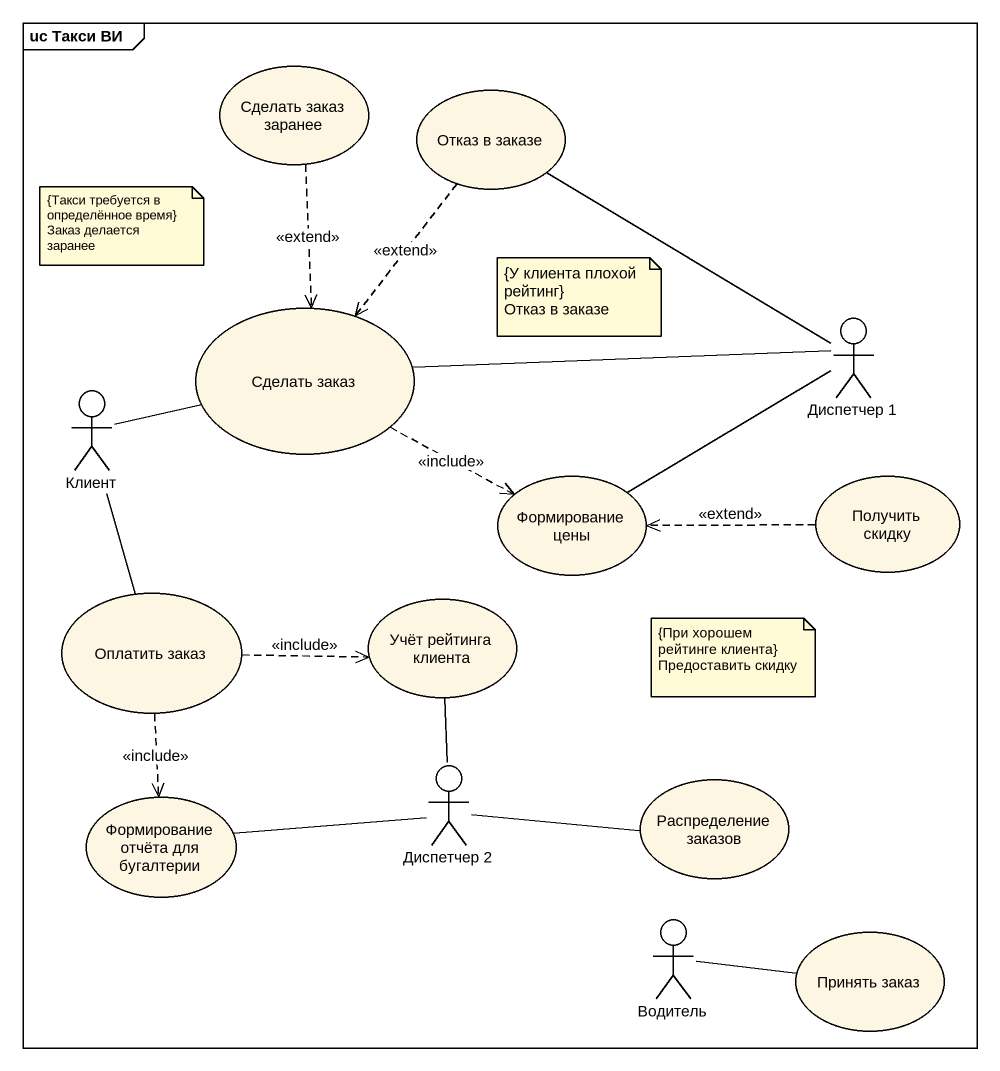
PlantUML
@startuml
mainframe uc Такси ВИ
usecase "Сделать заказ заранее" as Сделать_заказ_заранее
usecase "Отказ в заказе" as Отказ_в_заказе
usecase "Сделать заказ" as Сделать_заказ
actor "Диспетчер 1" as Диспетчер_1
actor Клиент
usecase "Формирование цены" as Формирование_цены
usecase "Получить скидку" as Получить_скидку
usecase "Оплатить заказ" as Оплатить_заказ
usecase "Учёт рейтинга клиента" as Учёт_рейтинга_клиента
usecase "Формирование отчёта для бугалтерии" as Формирование_отчёта_для
actor "Диспетчер 2" as Диспетчер_2
usecase "Распределение заказов" as Распределение_заказов
actor Водитель
usecase "Принять заказ" as Принять_заказ
Сделать_заказ_заранее ..> Сделать_заказ : <<extend>>
Отказ_в_заказе ..> Сделать_заказ : <<extend>>
Сделать_заказ -right- Диспетчер_1
Сделать_заказ .right.> Формирование_цены : <<include>>
Диспетчер_1 -up- Отказ_в_заказе
Клиент -right- Сделать_заказ
Клиент -- Оплатить_заказ
Формирование_цены -right- Диспетчер_1
Получить_скидку .left.> Формирование_цены : <<extend>>
Оплатить_заказ .right.> Учёт_рейтинга_клиента : <<include>>
Оплатить_заказ ..> Формирование_отчёта_для : <<include>>
Формирование_отчёта_для -right- Диспетчер_2
Диспетчер_2 -up- Учёт_рейтинга_клиента
Распределение_заказов -left- Диспетчер_2
Водитель -right- Принять_заказ
note as N1
  {Такси требуется в определённое время}
  Заказ делается заранее
end note
note as N2
  {У клиента плохой рейтинг}
  Отказ в заказе
end note
note as N3
  {При хорошем рейтинге клиента}
  Предоставить скидку
end note
@enduml
